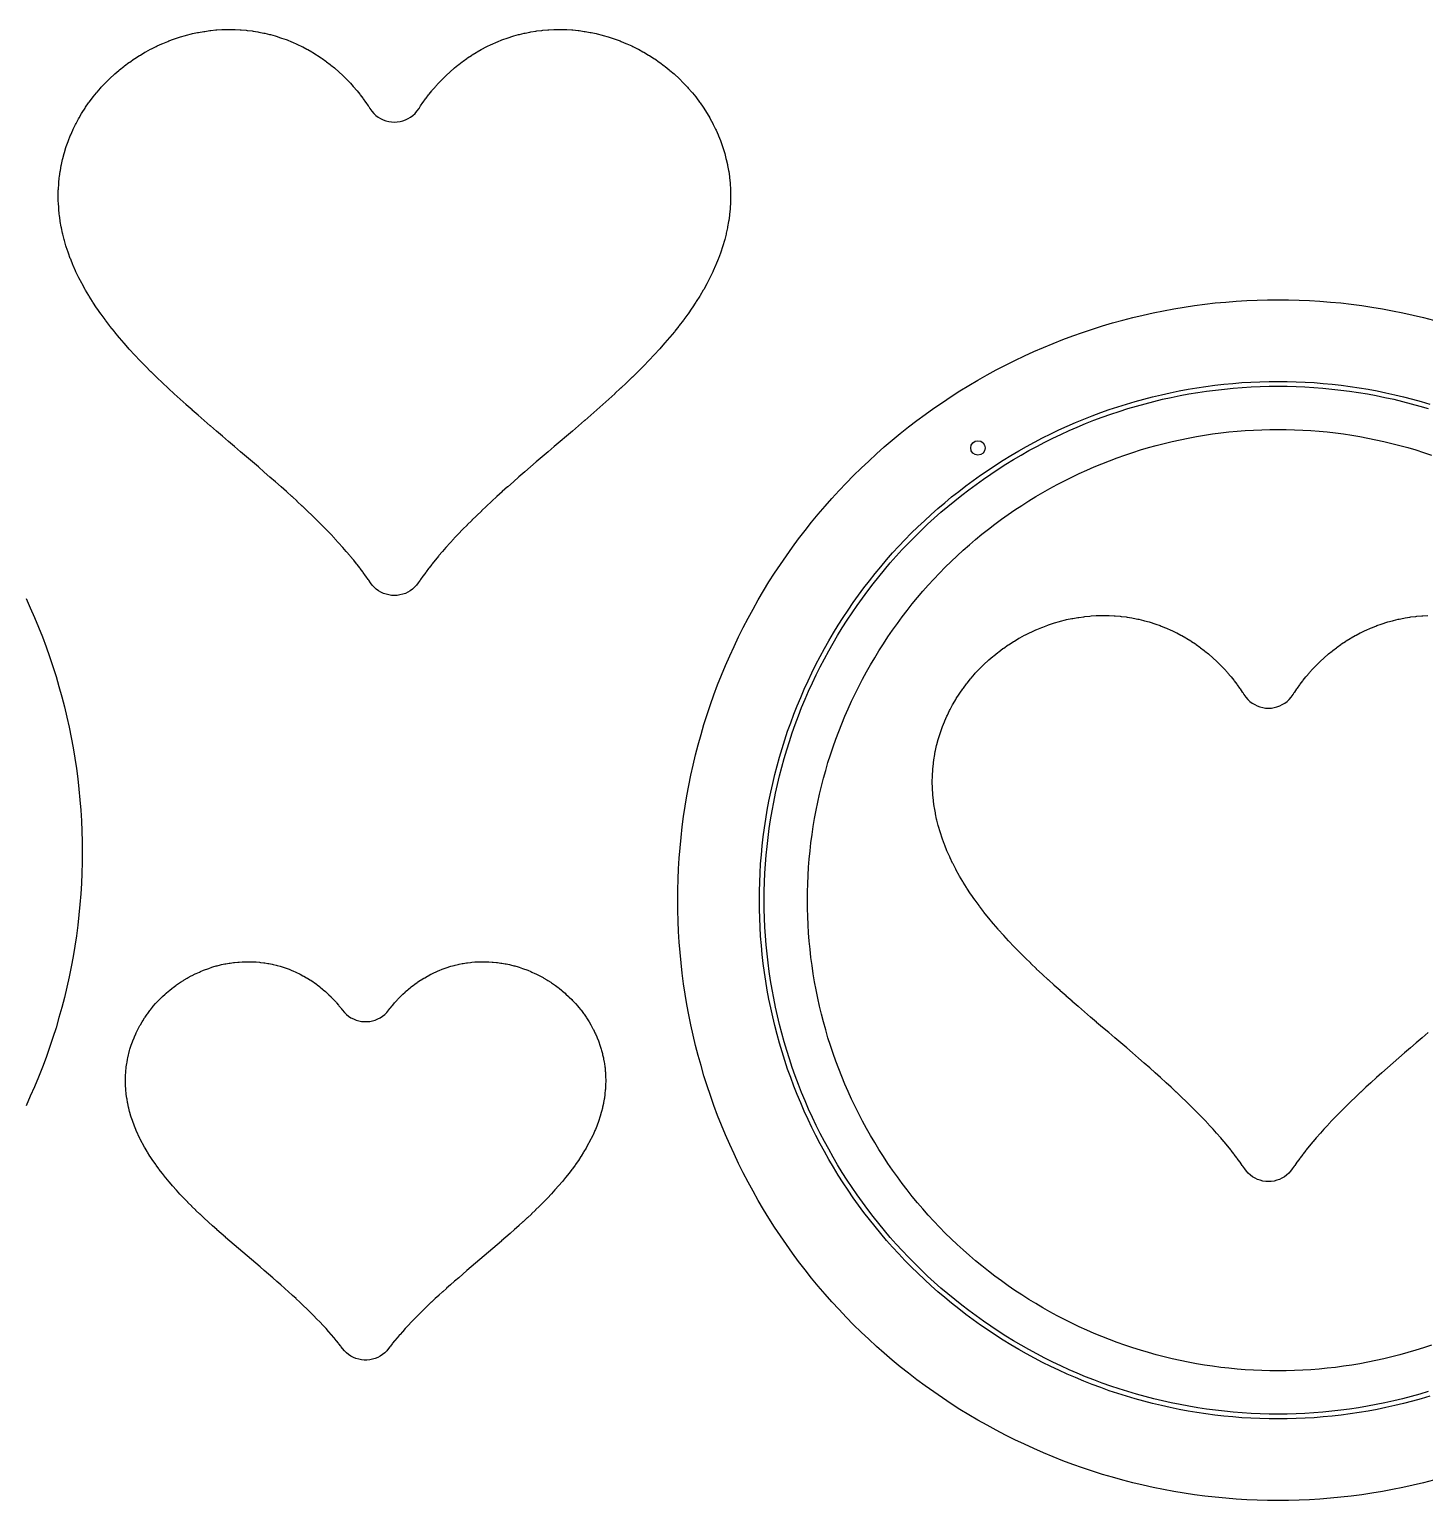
# Model space of a CAD drawing. Header units: metres. Extents: x 10 to 1210, y 10 to 2755.
# Drawn here: x 511 to 801.5, y 2424 to 2730.3 of the extents above; entities that cross this region are included whole.
import ezdxf

# ---------------------------------------------------------------- set-up
doc = ezdxf.new("R2010")
doc.units = ezdxf.units.M
for name, color, linetype in [('ACIKLIK', 5, 'Continuous'), ('ASKI_DELIK', 6, 'Continuous'), ('CAM_SABLON', 4, 'Continuous'), ('DIS_KENAR_V91_Z3', 1, 'Continuous'), ('LAMBA_T4_Z4', 3, 'Continuous')]:
    doc.layers.add(name, color=color, linetype=linetype)

msp = doc.modelspace()

# ---------------------------------------------------------------- linework, layer by layer
at = {"layer": 'ACIKLIK'}
msp.add_lwpolyline([(802.91, 2456.34), (801.28, 2455.8), (799.65, 2455.28), (798.01, 2454.8), (796.36, 2454.34), (794.71, 2453.91), (793.04, 2453.51), (791.38, 2453.14), (789.7, 2452.8), (788.02, 2452.49), (786.33, 2452.21), (784.64, 2451.95), (782.94, 2451.73), (781.24, 2451.54), (779.54, 2451.37), (777.84, 2451.24), (776.13, 2451.14), (774.42, 2451.06), (772.71, 2451.02), (771, 2451), (769.29, 2451.02), (767.58, 2451.06), (765.87, 2451.14), (764.16, 2451.24), (762.46, 2451.37), (760.76, 2451.54), (759.06, 2451.73), (757.36, 2451.95), (755.67, 2452.21), (753.98, 2452.49), (752.3, 2452.8), (750.62, 2453.14), (748.96, 2453.51), (747.29, 2453.91), (745.64, 2454.34), (743.99, 2454.8), (742.35, 2455.28), (740.72, 2455.8), (739.09, 2456.34), (737.48, 2456.91), (735.88, 2457.51), (734.29, 2458.14), (732.71, 2458.79), (731.14, 2459.47), (729.58, 2460.18), (728.04, 2460.92), (726.51, 2461.68), (724.99, 2462.47), (723.49, 2463.29), (722, 2464.13), (720.53, 2465), (719.07, 2465.89), (717.63, 2466.81), (716.2, 2467.76), (714.79, 2468.72), (713.4, 2469.72), (712.02, 2470.73), (710.67, 2471.78), (709.33, 2472.84), (708.01, 2473.93), (706.71, 2475.04), (705.43, 2476.17), (704.16, 2477.33), (702.92, 2478.51), (701.7, 2479.7), (700.51, 2480.92), (699.33, 2482.16), (698.17, 2483.43), (697.04, 2484.71), (695.93, 2486.01), (694.84, 2487.33), (693.78, 2488.67), (692.73, 2490.02), (691.72, 2491.4), (690.72, 2492.79), (689.76, 2494.2), (688.81, 2495.63), (687.89, 2497.07), (687, 2498.53), (686.13, 2500), (685.29, 2501.49), (684.47, 2502.99), (683.68, 2504.51), (682.92, 2506.04), (682.18, 2507.58), (681.47, 2509.14), (680.79, 2510.71), (680.14, 2512.29), (679.51, 2513.88), (678.91, 2515.48), (678.34, 2517.09), (677.8, 2518.72), (677.28, 2520.35), (676.8, 2521.99), (676.34, 2523.64), (675.91, 2525.29), (675.51, 2526.96), (675.14, 2528.62), (674.8, 2530.3), (674.49, 2531.98), (674.21, 2533.67), (673.95, 2535.36), (673.73, 2537.06), (673.54, 2538.76), (673.37, 2540.46), (673.24, 2542.16), (673.14, 2543.87), (673.06, 2545.58), (673.02, 2547.29), (673, 2549), (673.02, 2550.71), (673.06, 2552.42), (673.14, 2554.13), (673.24, 2555.84), (673.37, 2557.54), (673.54, 2559.24), (673.73, 2560.94), (673.95, 2562.64), (674.21, 2564.33), (674.49, 2566.02), (674.8, 2567.7), (675.14, 2569.38), (675.51, 2571.04), (675.91, 2572.71), (676.34, 2574.36), (676.8, 2576.01), (677.28, 2577.65), (677.8, 2579.28), (678.34, 2580.91), (678.91, 2582.52), (679.51, 2584.12), (680.14, 2585.71), (680.79, 2587.29), (681.47, 2588.86), (682.18, 2590.42), (682.92, 2591.96), (683.68, 2593.49), (684.47, 2595.01), (685.29, 2596.51), (686.13, 2598), (687, 2599.47), (687.89, 2600.93), (688.81, 2602.37), (689.76, 2603.8), (690.72, 2605.21), (691.72, 2606.6), (692.73, 2607.98), (693.78, 2609.33), (694.84, 2610.67), (695.93, 2611.99), (697.04, 2613.29), (698.17, 2614.57), (699.33, 2615.84), (700.51, 2617.08), (701.7, 2618.3), (702.92, 2619.49), (704.16, 2620.67), (705.43, 2621.83), (706.71, 2622.96), (708.01, 2624.07), (709.33, 2625.16), (710.67, 2626.22), (712.02, 2627.27), (713.4, 2628.28), (714.79, 2629.28), (716.2, 2630.24), (717.63, 2631.19), (719.07, 2632.11), (720.53, 2633), (722, 2633.87), (723.49, 2634.71), (724.99, 2635.53), (726.51, 2636.32), (728.04, 2637.08), (729.58, 2637.82), (731.14, 2638.53), (732.71, 2639.21), (734.29, 2639.86), (735.88, 2640.49), (737.48, 2641.09), (739.09, 2641.66), (740.72, 2642.2), (742.35, 2642.72), (743.99, 2643.2), (745.64, 2643.66), (747.29, 2644.09), (748.96, 2644.49), (750.62, 2644.86), (752.3, 2645.2), (753.98, 2645.51), (755.67, 2645.79), (757.36, 2646.05), (759.06, 2646.27), (760.76, 2646.46), (762.46, 2646.63), (764.16, 2646.76), (765.87, 2646.86), (767.58, 2646.94), (769.29, 2646.98), (771, 2647), (772.71, 2646.98), (774.42, 2646.94), (776.13, 2646.86), (777.84, 2646.76), (779.54, 2646.63), (781.24, 2646.46), (782.94, 2646.27), (784.64, 2646.05), (786.33, 2645.79), (788.02, 2645.51), (789.7, 2645.2), (791.38, 2644.86), (793.04, 2644.49), (794.71, 2644.09), (796.36, 2643.66), (798.01, 2643.2), (799.65, 2642.72), (801.28, 2642.2), (802.91, 2641.66)], dxfattribs=at)
at = {"layer": 'ASKI_DELIK'}
msp.add_circle((708.5, 2643.14), 1.5, dxfattribs=at)
at = {"layer": 'CAM_SABLON'}
msp.add_lwpolyline([(802.28, 2446.68), (800.49, 2446.15), (798.69, 2445.65), (796.89, 2445.18), (795.07, 2444.74), (793.25, 2444.34), (791.42, 2443.97), (789.58, 2443.63), (787.74, 2443.32), (785.89, 2443.04), (784.04, 2442.8), (782.18, 2442.59), (780.33, 2442.41), (778.46, 2442.26), (776.6, 2442.15), (774.73, 2442.07), (772.87, 2442.02), (771, 2442), (769.13, 2442.02), (767.27, 2442.07), (765.4, 2442.15), (763.54, 2442.26), (761.67, 2442.41), (759.82, 2442.59), (757.96, 2442.8), (756.11, 2443.04), (754.26, 2443.32), (752.42, 2443.63), (750.58, 2443.97), (748.75, 2444.34), (746.93, 2444.74), (745.11, 2445.18), (743.31, 2445.65), (741.51, 2446.15), (739.72, 2446.68), (737.94, 2447.24), (736.16, 2447.83), (734.4, 2448.45), (732.65, 2449.11), (730.92, 2449.79), (729.19, 2450.51), (727.48, 2451.25), (725.78, 2452.03), (724.09, 2452.83), (722.42, 2453.66), (720.77, 2454.53), (719.13, 2455.42), (717.5, 2456.34), (715.89, 2457.28), (714.3, 2458.26), (712.72, 2459.26), (711.17, 2460.29), (709.63, 2461.35), (708.11, 2462.44), (706.61, 2463.55), (705.12, 2464.68), (703.66, 2465.85), (702.22, 2467.03), (700.8, 2468.25), (699.4, 2469.48), (698.03, 2470.75), (696.67, 2472.03), (695.34, 2473.34), (694.03, 2474.67), (692.75, 2476.03), (691.48, 2477.4), (690.25, 2478.8), (689.03, 2480.22), (687.85, 2481.66), (686.68, 2483.12), (685.55, 2484.61), (684.44, 2486.11), (683.35, 2487.63), (682.29, 2489.17), (681.26, 2490.72), (680.26, 2492.3), (679.28, 2493.89), (678.34, 2495.5), (677.42, 2497.13), (676.53, 2498.77), (675.66, 2500.42), (674.83, 2502.09), (674.03, 2503.78), (673.25, 2505.48), (672.51, 2507.19), (671.79, 2508.92), (671.11, 2510.65), (670.45, 2512.4), (669.83, 2514.16), (669.24, 2515.94), (668.68, 2517.72), (668.15, 2519.51), (667.65, 2521.31), (667.18, 2523.11), (666.74, 2524.93), (666.34, 2526.75), (665.97, 2528.58), (665.63, 2530.42), (665.32, 2532.26), (665.04, 2534.11), (664.8, 2535.96), (664.59, 2537.82), (664.41, 2539.67), (664.26, 2541.54), (664.15, 2543.4), (664.07, 2545.27), (664.02, 2547.13), (664, 2549), (664.02, 2550.87), (664.07, 2552.73), (664.15, 2554.6), (664.26, 2556.46), (664.41, 2558.33), (664.59, 2560.18), (664.8, 2562.04), (665.04, 2563.89), (665.32, 2565.74), (665.63, 2567.58), (665.97, 2569.42), (666.34, 2571.25), (666.74, 2573.07), (667.18, 2574.89), (667.65, 2576.69), (668.15, 2578.49), (668.68, 2580.28), (669.24, 2582.06), (669.83, 2583.84), (670.45, 2585.6), (671.11, 2587.35), (671.79, 2589.08), (672.51, 2590.81), (673.25, 2592.52), (674.03, 2594.22), (674.83, 2595.91), (675.66, 2597.58), (676.53, 2599.23), (677.42, 2600.87), (678.34, 2602.5), (679.28, 2604.11), (680.26, 2605.7), (681.26, 2607.28), (682.29, 2608.83), (683.35, 2610.37), (684.44, 2611.89), (685.55, 2613.39), (686.68, 2614.88), (687.85, 2616.34), (689.03, 2617.78), (690.25, 2619.2), (691.48, 2620.6), (692.75, 2621.97), (694.03, 2623.33), (695.34, 2624.66), (696.67, 2625.97), (698.03, 2627.25), (699.4, 2628.52), (700.8, 2629.75), (702.22, 2630.97), (703.66, 2632.15), (705.12, 2633.32), (706.61, 2634.45), (708.11, 2635.56), (709.63, 2636.65), (711.17, 2637.71), (712.72, 2638.74), (714.3, 2639.74), (715.89, 2640.72), (717.5, 2641.66), (719.13, 2642.58), (720.77, 2643.47), (722.42, 2644.34), (724.09, 2645.17), (725.78, 2645.97), (727.48, 2646.75), (729.19, 2647.49), (730.92, 2648.21), (732.65, 2648.89), (734.4, 2649.55), (736.16, 2650.17), (737.94, 2650.76), (739.72, 2651.32), (741.51, 2651.85), (743.31, 2652.35), (745.11, 2652.82), (746.93, 2653.26), (748.75, 2653.66), (750.58, 2654.03), (752.42, 2654.37), (754.26, 2654.68), (756.11, 2654.96), (757.96, 2655.2), (759.82, 2655.41), (761.67, 2655.59), (763.54, 2655.74), (765.4, 2655.85), (767.27, 2655.93), (769.13, 2655.98), (771, 2656), (772.87, 2655.98), (774.73, 2655.93), (776.6, 2655.85), (778.46, 2655.74), (780.33, 2655.59), (782.18, 2655.41), (784.04, 2655.2), (785.89, 2654.96), (787.74, 2654.68), (789.58, 2654.37), (791.42, 2654.03), (793.25, 2653.66), (795.07, 2653.26), (796.89, 2652.82), (798.69, 2652.35), (800.49, 2651.85), (802.28, 2651.32)], dxfattribs=at)
at = {"layer": 'DIS_KENAR_V91_Z3'}
for points in [[(527.76, 2668.52), (527.68, 2668.62), (526.82, 2669.75), (526.75, 2669.85), (525.92, 2670.98), (525.84, 2671.09), (525.05, 2672.22), (524.97, 2672.34), (524.22, 2673.47), (524.14, 2673.6), (523.43, 2674.73), (523.35, 2674.86), (522.69, 2675.99), (522.6, 2676.14), (521.98, 2677.27), (521.9, 2677.42), (521.31, 2678.54), (521.23, 2678.7), (520.69, 2679.83), (520.62, 2679.99), (520.12, 2681.12), (520.04, 2681.29), (519.59, 2682.41), (519.52, 2682.59), (519.11, 2683.71), (519.04, 2683.9), (518.68, 2685.01), (518.61, 2685.21), (518.29, 2686.32), (518.23, 2686.52), (517.95, 2687.63), (517.9, 2687.84), (517.67, 2688.94), (517.63, 2689.16), (517.43, 2690.25), (517.4, 2690.47), (517.25, 2691.56), (517.22, 2691.79), (517.12, 2692.87), (517.1, 2693.1), (517.03, 2694.18), (517.02, 2694.42), (517, 2695.49), (517, 2695.72), (517.02, 2696.79), (517.03, 2697.03), (517.1, 2698.09), (517.12, 2698.33), (517.22, 2699.38), (517.25, 2699.62), (517.4, 2700.66), (517.44, 2700.9), (517.62, 2701.94), (517.67, 2702.17), (517.9, 2703.2), (517.96, 2703.43), (518.23, 2704.46), (518.3, 2704.68), (518.61, 2705.7), (518.68, 2705.92), (519.04, 2706.92), (519.12, 2707.14), (519.51, 2708.13), (519.6, 2708.35), (520.03, 2709.32), (520.13, 2709.53), (520.6, 2710.5), (520.71, 2710.7), (521.22, 2711.65), (521.33, 2711.85), (521.88, 2712.78), (522, 2712.97), (522.58, 2713.89), (522.71, 2714.08), (523.33, 2714.97), (523.46, 2715.15), (524.12, 2716.03), (524.25, 2716.2), (524.94, 2717.06), (525.08, 2717.23), (525.81, 2718.06), (525.95, 2718.22), (526.71, 2719.03), (526.86, 2719.18), (527.65, 2719.96), (527.8, 2720.11), (528.62, 2720.87), (528.78, 2721.01), (529.62, 2721.73), (529.78, 2721.87), (530.65, 2722.57), (530.82, 2722.7), (531.71, 2723.36), (531.89, 2723.48), (532.8, 2724.12), (532.98, 2724.23), (533.92, 2724.83), (534.1, 2724.94), (535.05, 2725.51), (535.24, 2725.61), (536.21, 2726.14), (536.4, 2726.24), (537.39, 2726.73), (537.58, 2726.82), (538.58, 2727.28), (538.78, 2727.36), (539.8, 2727.78), (540, 2727.86), (541.02, 2728.24), (541.22, 2728.31), (542.26, 2728.65), (542.46, 2728.72), (543.5, 2729.02), (543.72, 2729.08), (544.76, 2729.34), (544.97, 2729.39), (546.02, 2729.61), (546.24, 2729.65), (547.29, 2729.84), (547.5, 2729.87), (548.56, 2730.01), (548.78, 2730.04), (549.82, 2730.15), (550.05, 2730.16), (551.09, 2730.23), (551.31, 2730.24), (552.36, 2730.27), (552.58, 2730.27), (553.61, 2730.26), (553.84, 2730.25), (554.87, 2730.2), (555.09, 2730.18), (556.11, 2730.1), (556.33, 2730.07), (557.35, 2729.95), (557.57, 2729.92), (558.57, 2729.75), (558.79, 2729.71), (559.78, 2729.52), (559.99, 2729.47), (560.97, 2729.24), (561.18, 2729.18), (562.15, 2728.91), (562.36, 2728.85), (563.3, 2728.55), (563.51, 2728.48), (564.44, 2728.15), (564.65, 2728.07), (565.56, 2727.7), (565.76, 2727.62), (566.66, 2727.23), (566.85, 2727.14), (567.73, 2726.71), (567.92, 2726.62), (568.78, 2726.16), (568.96, 2726.06), (569.8, 2725.58), (569.98, 2725.48), (570.8, 2724.97), (570.97, 2724.86), (571.77, 2724.33), (571.93, 2724.21), (572.71, 2723.66), (572.86, 2723.54), (573.62, 2722.97), (573.77, 2722.85), (574.5, 2722.25), (574.64, 2722.13), (575.35, 2721.51), (575.48, 2721.39), (576.16, 2720.76), (576.3, 2720.63), (576.95, 2719.99), (577.08, 2719.86), (577.71, 2719.2), (577.83, 2719.08), (578.43, 2718.41), (578.54, 2718.28), (579.12, 2717.6), (579.23, 2717.47), (579.78, 2716.79), (579.88, 2716.66), (580.4, 2715.97), (580.5, 2715.84), (580.99, 2715.15), (581.08, 2715.02), (581.55, 2714.33), (581.64, 2714.2), (581.87, 2713.84), (582.31, 2713.23), (582.7, 2712.78), (583.14, 2712.37), (583.62, 2712.01), (584.13, 2711.7), (584.67, 2711.44), (585.23, 2711.23), (585.81, 2711.09), (586.4, 2711), (587, 2710.97), (587.6, 2711), (588.19, 2711.09), (588.77, 2711.23), (589.33, 2711.44), (589.87, 2711.7), (590.38, 2712.01), (590.86, 2712.37), (591.3, 2712.78), (591.69, 2713.23), (592.13, 2713.84), (592.36, 2714.2), (592.45, 2714.33), (592.92, 2715.02), (593.01, 2715.15), (593.5, 2715.84), (593.6, 2715.97), (594.12, 2716.66), (594.22, 2716.79), (594.77, 2717.47), (594.88, 2717.6), (595.46, 2718.28), (595.57, 2718.41), (596.17, 2719.08), (596.29, 2719.2), (596.92, 2719.86), (597.05, 2719.99), (597.7, 2720.63), (597.84, 2720.76), (598.52, 2721.39), (598.65, 2721.51), (599.36, 2722.13), (599.5, 2722.25), (600.23, 2722.85), (600.38, 2722.97), (601.14, 2723.54), (601.29, 2723.66), (602.07, 2724.21), (602.23, 2724.33), (603.03, 2724.86), (603.2, 2724.97), (604.02, 2725.48), (604.2, 2725.58), (605.04, 2726.06), (605.22, 2726.16), (606.08, 2726.62), (606.27, 2726.71), (607.15, 2727.14), (607.34, 2727.23), (608.24, 2727.62), (608.44, 2727.7), (609.35, 2728.07), (609.56, 2728.15), (610.49, 2728.48), (610.7, 2728.55), (611.64, 2728.85), (611.85, 2728.91), (612.82, 2729.18), (613.03, 2729.24), (614.01, 2729.47), (614.22, 2729.52), (615.21, 2729.71), (615.43, 2729.75), (616.43, 2729.92), (616.65, 2729.95), (617.67, 2730.07), (617.89, 2730.1), (618.91, 2730.18), (619.13, 2730.2), (620.16, 2730.25), (620.39, 2730.26), (621.42, 2730.27), (621.64, 2730.27), (622.69, 2730.24), (622.91, 2730.23), (623.95, 2730.16), (624.18, 2730.15), (625.23, 2730.04), (625.44, 2730.01), (626.5, 2729.87), (626.71, 2729.84), (627.76, 2729.65), (627.98, 2729.61), (629.03, 2729.39), (629.24, 2729.34), (630.28, 2729.08), (630.5, 2729.02), (631.54, 2728.72), (631.74, 2728.65), (632.78, 2728.31), (632.98, 2728.24), (634, 2727.86), (634.2, 2727.78), (635.22, 2727.36), (635.42, 2727.28), (636.42, 2726.82), (636.61, 2726.73), (637.6, 2726.24), (637.79, 2726.14), (638.76, 2725.61), (638.95, 2725.51), (639.9, 2724.94), (640.08, 2724.83), (641.02, 2724.23), (641.2, 2724.12), (642.11, 2723.48), (642.29, 2723.36), (643.18, 2722.7), (643.35, 2722.57), (644.22, 2721.87), (644.38, 2721.73), (645.22, 2721.01), (645.38, 2720.87), (646.2, 2720.11), (646.35, 2719.96), (647.14, 2719.18), (647.29, 2719.03), (648.05, 2718.22), (648.19, 2718.06), (648.92, 2717.23), (649.06, 2717.06), (649.75, 2716.2), (649.88, 2716.03), (650.54, 2715.15), (650.67, 2714.97), (651.29, 2714.08), (651.42, 2713.89), (652, 2712.97), (652.12, 2712.78), (652.67, 2711.85), (652.78, 2711.65), (653.29, 2710.7), (653.4, 2710.5), (653.87, 2709.53), (653.97, 2709.32), (654.4, 2708.35), (654.49, 2708.13), (654.88, 2707.14), (654.96, 2706.92), (655.32, 2705.92), (655.39, 2705.7), (655.7, 2704.68), (655.77, 2704.46), (656.04, 2703.43), (656.1, 2703.2), (656.33, 2702.17), (656.38, 2701.94), (656.56, 2700.9), (656.6, 2700.66), (656.75, 2699.62), (656.78, 2699.38), (656.88, 2698.33), (656.9, 2698.09), (656.97, 2697.03), (656.98, 2696.79), (657, 2695.72), (657, 2695.49), (656.98, 2694.42), (656.97, 2694.18), (656.9, 2693.1), (656.88, 2692.87), (656.78, 2691.79), (656.75, 2691.56), (656.6, 2690.47), (656.57, 2690.25), (656.37, 2689.16), (656.33, 2688.94), (656.1, 2687.84), (656.05, 2687.63), (655.77, 2686.52), (655.71, 2686.32), (655.39, 2685.21), (655.32, 2685.01), (654.96, 2683.9), (654.89, 2683.71), (654.48, 2682.59), (654.41, 2682.41), (653.96, 2681.29), (653.88, 2681.12), (653.38, 2679.99), (653.31, 2679.83), (652.77, 2678.7), (652.69, 2678.54), (652.1, 2677.42), (652.02, 2677.27), (651.4, 2676.14), (651.31, 2675.99), (650.65, 2674.86), (650.57, 2674.73), (649.86, 2673.6), (649.78, 2673.47), (649.03, 2672.34), (648.95, 2672.22), (648.16, 2671.09), (648.08, 2670.98), (647.25, 2669.85), (647.18, 2669.75), (646.31, 2668.61), (646.24, 2668.52), (645.37, 2667.43), (645.3, 2667.34), (644.37, 2666.21), (644.3, 2666.13), (643.33, 2665), (643.26, 2664.92), (642.26, 2663.79), (642.2, 2663.72), (641.17, 2662.6), (641.11, 2662.53), (640.05, 2661.41), (639.99, 2661.35), (638.91, 2660.23), (638.85, 2660.18), (637.74, 2659.06), (637.69, 2659.01), (636.56, 2657.9), (636.51, 2657.85), (635.36, 2656.74), (635.32, 2656.7), (634.14, 2655.59), (634.1, 2655.56), (632.91, 2654.45), (632.88, 2654.42), (631.67, 2653.32), (631.64, 2653.29), (630.42, 2652.19), (630.39, 2652.17), (629.16, 2651.07), (629.13, 2651.05), (627.89, 2649.96), (627.87, 2649.94), (626.62, 2648.85), (626.6, 2648.84), (625.35, 2647.75), (625.33, 2647.74), (624.08, 2646.66), (624.07, 2646.65), (622.8, 2645.57), (622.8, 2645.57), (621.54, 2644.49), (620.27, 2643.42), (619.02, 2642.35), (617.78, 2641.3), (616.55, 2640.24), (615.34, 2639.2), (614.13, 2638.16), (612.94, 2637.12), (611.77, 2636.1), (610.61, 2635.07), (610.57, 2635.04), (609.47, 2634.05), (609.43, 2634.02), (608.36, 2633.04), (608.32, 2633), (607.27, 2632.04), (607.22, 2632), (606.2, 2631.05), (606.15, 2631), (605.16, 2630.06), (605.1, 2630.01), (604.14, 2629.08), (604.08, 2629.03), (603.15, 2628.11), (603.09, 2628.05), (602.18, 2627.15), (602.12, 2627.09), (601.25, 2626.2), (601.18, 2626.13), (600.34, 2625.26), (600.27, 2625.19), (599.47, 2624.33), (599.4, 2624.25), (598.62, 2623.41), (598.55, 2623.33), (597.81, 2622.51), (597.73, 2622.42), (597.02, 2621.61), (596.95, 2621.52), (596.27, 2620.73), (596.19, 2620.63), (595.55, 2619.86), (595.47, 2619.76), (594.87, 2619.01), (594.79, 2618.9), (594.21, 2618.17), (594.13, 2618.06), (593.59, 2617.35), (593.51, 2617.24), (593, 2616.54), (592.92, 2616.43), (592.45, 2615.76), (592.36, 2615.63), (591.96, 2615.04), (591.61, 2614.58), (591.21, 2614.15), (590.78, 2613.76), (590.31, 2613.41), (589.81, 2613.12), (589.28, 2612.87), (588.73, 2612.67), (588.16, 2612.53), (587.58, 2612.45), (587, 2612.42), (586.42, 2612.45), (585.84, 2612.53), (585.27, 2612.67), (584.72, 2612.87), (584.19, 2613.12), (583.69, 2613.41), (583.22, 2613.76), (582.79, 2614.15), (582.39, 2614.58), (582.04, 2615.04), (581.64, 2615.63), (581.55, 2615.76), (581.08, 2616.43), (581, 2616.54), (580.49, 2617.24), (580.41, 2617.35), (579.87, 2618.06), (579.79, 2618.17), (579.21, 2618.9), (579.13, 2619.01), (578.53, 2619.76), (578.45, 2619.86), (577.81, 2620.63), (577.73, 2620.73), (577.05, 2621.52), (576.98, 2621.61), (576.27, 2622.42), (576.19, 2622.51), (575.45, 2623.33), (575.38, 2623.41), (574.6, 2624.25), (574.53, 2624.33), (573.73, 2625.19), (573.66, 2625.26), (572.82, 2626.13), (572.75, 2626.2), (571.88, 2627.09), (571.82, 2627.15), (570.91, 2628.05), (570.85, 2628.11), (569.92, 2629.03), (569.86, 2629.08), (568.9, 2630.01), (568.84, 2630.06), (567.85, 2631), (567.8, 2631.05), (566.78, 2632), (566.73, 2632.04), (565.68, 2633), (565.64, 2633.04), (564.57, 2634.02), (564.53, 2634.05), (563.43, 2635.04), (563.39, 2635.07), (562.27, 2636.06), (561.09, 2637.09), (559.9, 2638.13), (558.69, 2639.18), (557.47, 2640.23), (556.23, 2641.29), (554.98, 2642.35), (553.73, 2643.42), (552.47, 2644.49), (551.21, 2645.56), (551.2, 2645.57), (549.94, 2646.64), (549.93, 2646.65), (548.68, 2647.73), (548.66, 2647.74), (547.41, 2648.83), (547.4, 2648.84), (546.15, 2649.93), (546.13, 2649.94), (544.89, 2651.03), (544.87, 2651.05), (543.64, 2652.14), (543.61, 2652.17), (542.39, 2653.26), (542.36, 2653.29), (541.16, 2654.39), (541.12, 2654.42), (539.93, 2655.52), (539.89, 2655.56), (538.72, 2656.66), (538.68, 2656.7), (537.53, 2657.81), (537.48, 2657.85), (536.35, 2658.96), (536.3, 2659.01), (535.2, 2660.13), (535.14, 2660.18), (534.06, 2661.29), (534, 2661.35), (532.95, 2662.47), (532.89, 2662.54), (531.86, 2663.66), (531.8, 2663.73), (530.8, 2664.85), (530.73, 2664.93), (529.77, 2666.05), (529.7, 2666.13), (528.77, 2667.26), (528.69, 2667.35), (527.76, 2668.52)], [(538.7, 2492.07), (538.62, 2492.17), (538.03, 2492.95), (537.95, 2493.05), (537.38, 2493.83), (537.3, 2493.94), (536.76, 2494.71), (536.68, 2494.83), (536.17, 2495.61), (536.09, 2495.73), (535.61, 2496.5), (535.53, 2496.64), (535.07, 2497.4), (534.99, 2497.55), (534.57, 2498.31), (534.49, 2498.46), (534.09, 2499.22), (534.01, 2499.38), (533.65, 2500.14), (533.57, 2500.31), (533.24, 2501.06), (533.16, 2501.23), (532.86, 2501.98), (532.79, 2502.16), (532.52, 2502.91), (532.45, 2503.1), (532.21, 2503.84), (532.14, 2504.04), (531.93, 2504.77), (531.87, 2504.98), (531.69, 2505.7), (531.64, 2505.92), (531.48, 2506.64), (531.44, 2506.86), (531.32, 2507.57), (531.28, 2507.8), (531.18, 2508.51), (531.16, 2508.74), (531.09, 2509.45), (531.07, 2509.68), (531.03, 2510.38), (531.02, 2510.62), (531, 2511.31), (531, 2511.55), (531.02, 2512.24), (531.03, 2512.48), (531.07, 2513.17), (531.09, 2513.41), (531.15, 2514.09), (531.18, 2514.33), (531.28, 2515.01), (531.32, 2515.25), (531.44, 2515.92), (531.49, 2516.16), (531.64, 2516.83), (531.69, 2517.06), (531.87, 2517.72), (531.94, 2517.95), (532.14, 2518.61), (532.21, 2518.83), (532.44, 2519.48), (532.52, 2519.7), (532.78, 2520.35), (532.87, 2520.56), (533.15, 2521.2), (533.25, 2521.41), (533.56, 2522.04), (533.66, 2522.24), (534, 2522.87), (534.11, 2523.06), (534.47, 2523.67), (534.59, 2523.87), (534.97, 2524.47), (535.09, 2524.65), (535.5, 2525.24), (535.63, 2525.42), (536.06, 2526), (536.2, 2526.17), (536.65, 2526.73), (536.79, 2526.9), (537.27, 2527.45), (537.42, 2527.61), (537.91, 2528.14), (538.06, 2528.29), (538.58, 2528.81), (538.74, 2528.96), (539.28, 2529.45), (539.44, 2529.6), (539.99, 2530.08), (540.16, 2530.21), (540.73, 2530.67), (540.9, 2530.8), (541.49, 2531.24), (541.66, 2531.36), (542.26, 2531.78), (542.44, 2531.9), (543.06, 2532.29), (543.24, 2532.4), (543.87, 2532.77), (544.05, 2532.88), (544.7, 2533.23), (544.88, 2533.33), (545.54, 2533.65), (545.73, 2533.74), (546.39, 2534.04), (546.59, 2534.13), (547.25, 2534.4), (547.45, 2534.48), (548.13, 2534.73), (548.33, 2534.8), (549.01, 2535.03), (549.22, 2535.09), (549.9, 2535.29), (550.11, 2535.35), (550.8, 2535.52), (551.01, 2535.57), (551.7, 2535.72), (551.91, 2535.76), (552.6, 2535.88), (552.82, 2535.91), (553.51, 2536.01), (553.73, 2536.03), (554.41, 2536.1), (554.64, 2536.12), (555.32, 2536.16), (555.54, 2536.17), (556.22, 2536.19), (556.45, 2536.19), (557.12, 2536.18), (557.34, 2536.18), (558.02, 2536.14), (558.24, 2536.13), (558.9, 2536.07), (559.13, 2536.05), (559.79, 2535.97), (560.01, 2535.94), (560.66, 2535.83), (560.88, 2535.79), (561.52, 2535.66), (561.74, 2535.61), (562.38, 2535.46), (562.59, 2535.41), (563.22, 2535.23), (563.43, 2535.17), (564.04, 2534.97), (564.25, 2534.9), (564.86, 2534.69), (565.06, 2534.61), (565.66, 2534.37), (565.86, 2534.29), (566.44, 2534.03), (566.63, 2533.94), (567.21, 2533.66), (567.4, 2533.57), (567.96, 2533.27), (568.14, 2533.17), (568.69, 2532.86), (568.87, 2532.75), (569.4, 2532.42), (569.57, 2532.31), (570.09, 2531.96), (570.26, 2531.85), (570.77, 2531.49), (570.92, 2531.37), (571.42, 2530.99), (571.57, 2530.87), (572.05, 2530.48), (572.19, 2530.36), (572.66, 2529.96), (572.79, 2529.83), (573.24, 2529.42), (573.37, 2529.29), (573.8, 2528.87), (573.93, 2528.74), (574.34, 2528.31), (574.46, 2528.18), (574.86, 2527.74), (574.97, 2527.61), (575.36, 2527.16), (575.46, 2527.03), (575.83, 2526.58), (575.93, 2526.45), (576.14, 2526.18), (576.6, 2525.62), (577.02, 2525.21), (577.47, 2524.85), (577.96, 2524.53), (578.47, 2524.26), (579.01, 2524.04), (579.56, 2523.88), (580.13, 2523.76), (580.71, 2523.71), (581.29, 2523.71), (581.87, 2523.76), (582.44, 2523.88), (582.99, 2524.04), (583.53, 2524.26), (584.04, 2524.53), (584.53, 2524.85), (584.98, 2525.21), (585.4, 2525.62), (585.86, 2526.18), (586.07, 2526.45), (586.17, 2526.58), (586.54, 2527.03), (586.64, 2527.16), (587.03, 2527.61), (587.14, 2527.74), (587.54, 2528.18), (587.66, 2528.31), (588.07, 2528.74), (588.2, 2528.87), (588.63, 2529.29), (588.76, 2529.42), (589.21, 2529.83), (589.34, 2529.96), (589.81, 2530.36), (589.95, 2530.48), (590.43, 2530.87), (590.58, 2530.99), (591.08, 2531.37), (591.23, 2531.49), (591.74, 2531.85), (591.91, 2531.96), (592.43, 2532.31), (592.6, 2532.42), (593.13, 2532.75), (593.31, 2532.86), (593.86, 2533.17), (594.04, 2533.27), (594.6, 2533.57), (594.79, 2533.66), (595.37, 2533.94), (595.56, 2534.03), (596.14, 2534.29), (596.34, 2534.37), (596.94, 2534.61), (597.14, 2534.69), (597.75, 2534.9), (597.96, 2534.97), (598.57, 2535.17), (598.78, 2535.23), (599.41, 2535.41), (599.62, 2535.46), (600.26, 2535.61), (600.48, 2535.66), (601.12, 2535.79), (601.34, 2535.83), (601.99, 2535.94), (602.21, 2535.97), (602.87, 2536.05), (603.1, 2536.07), (603.76, 2536.13), (603.98, 2536.14), (604.66, 2536.18), (604.88, 2536.18), (605.56, 2536.19), (605.78, 2536.19), (606.46, 2536.17), (606.68, 2536.16), (607.36, 2536.12), (607.59, 2536.1), (608.27, 2536.03), (608.49, 2536.01), (609.18, 2535.91), (609.4, 2535.88), (610.09, 2535.76), (610.3, 2535.72), (610.99, 2535.57), (611.2, 2535.52), (611.89, 2535.35), (612.1, 2535.29), (612.78, 2535.09), (612.99, 2535.03), (613.67, 2534.8), (613.87, 2534.73), (614.55, 2534.48), (614.75, 2534.4), (615.41, 2534.13), (615.61, 2534.04), (616.27, 2533.74), (616.46, 2533.65), (617.12, 2533.33), (617.3, 2533.23), (617.95, 2532.88), (618.13, 2532.77), (618.76, 2532.4), (618.94, 2532.29), (619.56, 2531.9), (619.74, 2531.78), (620.34, 2531.36), (620.51, 2531.24), (621.1, 2530.8), (621.27, 2530.67), (621.84, 2530.21), (622.01, 2530.08), (622.56, 2529.6), (622.72, 2529.45), (623.26, 2528.96), (623.42, 2528.81), (623.94, 2528.29), (624.09, 2528.14), (624.58, 2527.61), (624.73, 2527.45), (625.21, 2526.9), (625.35, 2526.73), (625.8, 2526.17), (625.94, 2526), (626.37, 2525.42), (626.5, 2525.24), (626.91, 2524.65), (627.03, 2524.47), (627.41, 2523.87), (627.53, 2523.67), (627.89, 2523.06), (628, 2522.87), (628.34, 2522.24), (628.44, 2522.04), (628.75, 2521.41), (628.85, 2521.2), (629.13, 2520.56), (629.22, 2520.35), (629.48, 2519.7), (629.56, 2519.48), (629.79, 2518.83), (629.86, 2518.61), (630.06, 2517.95), (630.13, 2517.72), (630.31, 2517.06), (630.36, 2516.83), (630.51, 2516.16), (630.56, 2515.92), (630.68, 2515.25), (630.72, 2515.01), (630.82, 2514.33), (630.85, 2514.09), (630.91, 2513.41), (630.93, 2513.17), (630.97, 2512.48), (630.98, 2512.24), (631, 2511.55), (631, 2511.31), (630.98, 2510.62), (630.97, 2510.38), (630.93, 2509.68), (630.91, 2509.45), (630.84, 2508.74), (630.82, 2508.51), (630.72, 2507.8), (630.68, 2507.57), (630.56, 2506.86), (630.52, 2506.64), (630.36, 2505.92), (630.31, 2505.7), (630.13, 2504.98), (630.07, 2504.77), (629.86, 2504.04), (629.79, 2503.84), (629.55, 2503.1), (629.48, 2502.91), (629.21, 2502.16), (629.14, 2501.98), (628.84, 2501.23), (628.76, 2501.06), (628.43, 2500.31), (628.35, 2500.14), (627.99, 2499.38), (627.91, 2499.22), (627.51, 2498.46), (627.43, 2498.31), (627.01, 2497.55), (626.93, 2497.4), (626.47, 2496.64), (626.39, 2496.5), (625.91, 2495.73), (625.83, 2495.61), (625.32, 2494.83), (625.24, 2494.71), (624.7, 2493.94), (624.62, 2493.83), (624.05, 2493.05), (623.97, 2492.95), (623.38, 2492.17), (623.3, 2492.07), (622.71, 2491.33), (622.65, 2491.25), (621.99, 2490.46), (621.92, 2490.37), (621.25, 2489.59), (621.19, 2489.51), (620.49, 2488.73), (620.43, 2488.66), (619.71, 2487.87), (619.65, 2487.81), (618.91, 2487.02), (618.85, 2486.96), (618.09, 2486.18), (618.04, 2486.13), (617.26, 2485.34), (617.21, 2485.29), (616.41, 2484.51), (616.37, 2484.47), (615.55, 2483.68), (615.51, 2483.64), (614.68, 2482.86), (614.65, 2482.83), (613.8, 2482.05), (613.77, 2482.01), (612.92, 2481.24), (612.88, 2481.21), (612.02, 2480.43), (611.99, 2480.41), (611.12, 2479.63), (611.1, 2479.61), (610.21, 2478.83), (610.19, 2478.82), (609.31, 2478.04), (609.29, 2478.03), (608.4, 2477.26), (608.38, 2477.25), (607.49, 2476.47), (607.48, 2476.47), (606.58, 2475.7), (606.57, 2475.69), (605.67, 2474.92), (604.77, 2474.16), (603.88, 2473.4), (602.99, 2472.64), (602.11, 2471.89), (601.24, 2471.14), (600.38, 2470.4), (599.54, 2469.66), (598.7, 2468.93), (597.87, 2468.2), (597.83, 2468.16), (597.06, 2467.47), (597.02, 2467.44), (596.26, 2466.75), (596.22, 2466.71), (595.48, 2466.04), (595.44, 2465.99), (594.72, 2465.33), (594.67, 2465.28), (593.98, 2464.62), (593.92, 2464.57), (593.25, 2463.93), (593.19, 2463.87), (592.54, 2463.23), (592.48, 2463.17), (591.85, 2462.55), (591.79, 2462.48), (591.19, 2461.87), (591.12, 2461.8), (590.54, 2461.2), (590.47, 2461.12), (589.92, 2460.53), (589.84, 2460.46), (589.31, 2459.88), (589.24, 2459.8), (588.73, 2459.23), (588.65, 2459.14), (588.17, 2458.59), (588.09, 2458.5), (587.64, 2457.96), (587.56, 2457.87), (587.12, 2457.34), (587.04, 2457.24), (586.63, 2456.74), (586.55, 2456.63), (586.17, 2456.14), (586.08, 2456.03), (585.79, 2455.64), (585.41, 2455.19), (585, 2454.78), (584.55, 2454.42), (584.06, 2454.09), (583.54, 2453.82), (583, 2453.6), (582.44, 2453.43), (581.87, 2453.32), (581.29, 2453.26), (580.71, 2453.26), (580.13, 2453.32), (579.56, 2453.43), (579, 2453.6), (578.46, 2453.82), (577.94, 2454.09), (577.45, 2454.42), (577, 2454.78), (576.59, 2455.19), (576.21, 2455.64), (575.92, 2456.03), (575.83, 2456.14), (575.45, 2456.63), (575.37, 2456.74), (574.96, 2457.24), (574.88, 2457.34), (574.44, 2457.87), (574.36, 2457.96), (573.91, 2458.5), (573.83, 2458.59), (573.35, 2459.14), (573.27, 2459.23), (572.76, 2459.8), (572.69, 2459.88), (572.16, 2460.46), (572.08, 2460.53), (571.53, 2461.12), (571.46, 2461.2), (570.88, 2461.8), (570.81, 2461.87), (570.21, 2462.48), (570.15, 2462.55), (569.52, 2463.17), (569.46, 2463.23), (568.81, 2463.87), (568.75, 2463.93), (568.08, 2464.57), (568.02, 2464.62), (567.33, 2465.28), (567.28, 2465.33), (566.56, 2465.99), (566.52, 2466.04), (565.78, 2466.71), (565.74, 2466.75), (564.98, 2467.44), (564.94, 2467.47), (564.17, 2468.16), (564.13, 2468.2), (563.34, 2468.89), (562.5, 2469.63), (561.65, 2470.38), (560.78, 2471.12), (559.91, 2471.87), (559.02, 2472.63), (558.13, 2473.39), (557.23, 2474.16), (556.34, 2474.92), (555.44, 2475.69), (555.43, 2475.69), (554.53, 2476.46), (554.52, 2476.47), (553.63, 2477.23), (553.62, 2477.25), (552.73, 2478.01), (552.71, 2478.03), (551.83, 2478.8), (551.81, 2478.82), (550.93, 2479.59), (550.9, 2479.61), (550.03, 2480.38), (550.01, 2480.41), (549.15, 2481.18), (549.11, 2481.21), (548.26, 2481.98), (548.23, 2482.02), (547.39, 2482.79), (547.35, 2482.83), (546.53, 2483.6), (546.49, 2483.64), (545.68, 2484.42), (545.63, 2484.47), (544.84, 2485.25), (544.79, 2485.3), (544.01, 2486.08), (543.96, 2486.13), (543.2, 2486.91), (543.15, 2486.97), (542.41, 2487.75), (542.35, 2487.81), (541.63, 2488.59), (541.57, 2488.66), (540.88, 2489.44), (540.81, 2489.52), (540.14, 2490.3), (540.07, 2490.38), (539.42, 2491.16), (539.35, 2491.25), (538.7, 2492.07)]]:
    msp.add_lwpolyline(points, close=True, dxfattribs=at)
for points in [[(803.35, 2428.26), (801.24, 2427.71), (799.12, 2427.2), (796.99, 2426.73), (794.85, 2426.3), (792.71, 2425.9), (790.55, 2425.54), (788.4, 2425.22), (786.23, 2424.93), (784.07, 2424.68), (781.89, 2424.48), (779.72, 2424.3), (777.54, 2424.17), (775.36, 2424.08), (773.18, 2424.02), (771, 2424), (768.82, 2424.02), (766.64, 2424.08), (764.46, 2424.17), (762.28, 2424.3), (760.11, 2424.48), (757.93, 2424.68), (755.77, 2424.93), (753.6, 2425.22), (751.45, 2425.54), (749.29, 2425.9), (747.15, 2426.3), (745.01, 2426.73), (742.88, 2427.2), (740.76, 2427.71), (738.65, 2428.26), (736.55, 2428.84), (734.45, 2429.46), (732.37, 2430.12), (730.3, 2430.81), (728.25, 2431.54), (726.2, 2432.3), (724.17, 2433.1), (722.16, 2433.94), (720.16, 2434.81), (718.17, 2435.71), (716.2, 2436.65), (714.25, 2437.62), (712.32, 2438.63), (710.4, 2439.67), (708.5, 2440.75), (706.62, 2441.85), (704.76, 2442.99), (702.92, 2444.17), (701.1, 2445.37), (699.3, 2446.61), (697.53, 2447.87), (695.77, 2449.17), (694.04, 2450.5), (692.33, 2451.86), (690.65, 2453.24), (688.99, 2454.66), (687.36, 2456.11), (685.75, 2457.58), (684.17, 2459.08), (682.61, 2460.61), (681.08, 2462.17), (679.58, 2463.75), (678.11, 2465.36), (676.66, 2466.99), (675.24, 2468.65), (673.86, 2470.33), (672.5, 2472.04), (671.17, 2473.77), (669.87, 2475.53), (668.61, 2477.3), (667.37, 2479.1), (666.17, 2480.92), (664.99, 2482.76), (663.85, 2484.62), (662.75, 2486.5), (661.67, 2488.4), (660.63, 2490.32), (659.62, 2492.25), (658.65, 2494.2), (657.71, 2496.17), (656.81, 2498.16), (655.94, 2500.16), (655.1, 2502.17), (654.3, 2504.2), (653.54, 2506.25), (652.81, 2508.3), (652.12, 2510.37), (651.46, 2512.45), (650.84, 2514.55), (650.26, 2516.65), (649.71, 2518.76), (649.2, 2520.88), (648.73, 2523.01), (648.3, 2525.15), (647.9, 2527.29), (647.54, 2529.45), (647.22, 2531.6), (646.93, 2533.77), (646.68, 2535.93), (646.48, 2538.11), (646.3, 2540.28), (646.17, 2542.46), (646.08, 2544.64), (646.02, 2546.82), (646, 2549), (646.02, 2551.18), (646.08, 2553.36), (646.17, 2555.54), (646.3, 2557.72), (646.48, 2559.89), (646.68, 2562.07), (646.93, 2564.23), (647.22, 2566.4), (647.54, 2568.55), (647.9, 2570.71), (648.3, 2572.85), (648.73, 2574.99), (649.2, 2577.12), (649.71, 2579.24), (650.26, 2581.35), (650.84, 2583.45), (651.46, 2585.55), (652.12, 2587.63), (652.81, 2589.7), (653.54, 2591.75), (654.3, 2593.8), (655.1, 2595.83), (655.94, 2597.84), (656.81, 2599.84), (657.71, 2601.83), (658.65, 2603.8), (659.62, 2605.75), (660.63, 2607.68), (661.67, 2609.6), (662.75, 2611.5), (663.85, 2613.38), (664.99, 2615.24), (666.17, 2617.08), (667.37, 2618.9), (668.61, 2620.7), (669.87, 2622.47), (671.17, 2624.23), (672.5, 2625.96), (673.86, 2627.67), (675.24, 2629.35), (676.66, 2631.01), (678.11, 2632.64), (679.58, 2634.25), (681.08, 2635.83), (682.61, 2637.39), (684.17, 2638.92), (685.75, 2640.42), (687.36, 2641.89), (688.99, 2643.34), (690.65, 2644.76), (692.33, 2646.14), (694.04, 2647.5), (695.77, 2648.83), (697.53, 2650.13), (699.3, 2651.39), (701.1, 2652.63), (702.92, 2653.83), (704.76, 2655.01), (706.62, 2656.15), (708.5, 2657.25), (710.4, 2658.33), (712.32, 2659.37), (714.25, 2660.38), (716.2, 2661.35), (718.17, 2662.29), (720.16, 2663.19), (722.16, 2664.06), (724.17, 2664.9), (726.2, 2665.7), (728.25, 2666.46), (730.3, 2667.19), (732.37, 2667.88), (734.45, 2668.54), (736.55, 2669.16), (738.65, 2669.74), (740.76, 2670.29), (742.88, 2670.8), (745.01, 2671.27), (747.15, 2671.7), (749.29, 2672.1), (751.45, 2672.46), (753.6, 2672.78), (755.77, 2673.07), (757.93, 2673.32), (760.11, 2673.52), (762.28, 2673.7), (764.46, 2673.83), (766.64, 2673.92), (768.82, 2673.98), (771, 2674), (773.18, 2673.98), (775.36, 2673.92), (777.54, 2673.83), (779.72, 2673.7), (781.89, 2673.52), (784.07, 2673.32), (786.23, 2673.07), (788.4, 2672.78), (790.55, 2672.46), (792.71, 2672.1), (794.85, 2671.7), (796.99, 2671.27), (799.12, 2670.8), (801.24, 2670.29), (803.35, 2669.74)], [(510.29, 2611.83), (511.19, 2609.84), (512.06, 2607.84), (512.9, 2605.83), (513.7, 2603.8), (514.46, 2601.75), (515.19, 2599.7), (515.88, 2597.63), (516.54, 2595.55), (517.16, 2593.45), (517.74, 2591.35), (518.29, 2589.24), (518.8, 2587.12), (519.27, 2584.99), (519.7, 2582.85), (520.1, 2580.71), (520.46, 2578.55), (520.78, 2576.4), (521.07, 2574.23), (521.32, 2572.07), (521.52, 2569.89), (521.7, 2567.72), (521.83, 2565.54), (521.92, 2563.36), (521.98, 2561.18), (522, 2559), (522, 2559), (521.98, 2556.82), (521.92, 2554.64), (521.83, 2552.46), (521.7, 2550.28), (521.52, 2548.11), (521.32, 2545.93), (521.07, 2543.77), (520.78, 2541.6), (520.46, 2539.45), (520.1, 2537.29), (519.7, 2535.15), (519.27, 2533.01), (518.8, 2530.88), (518.29, 2528.76), (517.74, 2526.65), (517.16, 2524.55), (516.54, 2522.45), (515.88, 2520.37), (515.19, 2518.3), (514.46, 2516.25), (513.7, 2514.2), (512.9, 2512.17), (512.06, 2510.16), (511.19, 2508.16), (510.29, 2506.17)], [(802.27, 2521.42), (801.02, 2520.35), (799.78, 2519.3), (798.55, 2518.24), (797.34, 2517.2), (796.13, 2516.16), (794.94, 2515.12), (793.77, 2514.1), (792.61, 2513.07), (792.57, 2513.04), (791.47, 2512.05), (791.43, 2512.02), (790.36, 2511.04), (790.32, 2511), (789.27, 2510.04), (789.22, 2510), (788.2, 2509.05), (788.15, 2509), (787.16, 2508.06), (787.1, 2508.01), (786.14, 2507.08), (786.08, 2507.03), (785.15, 2506.11), (785.09, 2506.05), (784.18, 2505.15), (784.12, 2505.09), (783.25, 2504.2), (783.18, 2504.13), (782.34, 2503.26), (782.27, 2503.19), (781.47, 2502.33), (781.4, 2502.25), (780.62, 2501.41), (780.55, 2501.33), (779.81, 2500.51), (779.73, 2500.42), (779.02, 2499.61), (778.95, 2499.52), (778.27, 2498.73), (778.19, 2498.63), (777.55, 2497.86), (777.47, 2497.76), (776.87, 2497.01), (776.79, 2496.9), (776.21, 2496.17), (776.13, 2496.06), (775.59, 2495.35), (775.51, 2495.24), (775, 2494.54), (774.92, 2494.43), (774.45, 2493.76), (774.36, 2493.63), (773.96, 2493.04), (773.61, 2492.58), (773.21, 2492.15), (772.78, 2491.76), (772.31, 2491.41), (771.81, 2491.12), (771.28, 2490.87), (770.73, 2490.67), (770.16, 2490.53), (769.58, 2490.45), (769, 2490.42), (768.42, 2490.45), (767.84, 2490.53), (767.27, 2490.67), (766.72, 2490.87), (766.19, 2491.12), (765.69, 2491.41), (765.22, 2491.76), (764.79, 2492.15), (764.39, 2492.58), (764.04, 2493.04), (763.64, 2493.63), (763.55, 2493.76), (763.08, 2494.43), (763, 2494.54), (762.49, 2495.24), (762.41, 2495.35), (761.87, 2496.06), (761.79, 2496.17), (761.21, 2496.9), (761.13, 2497.01), (760.53, 2497.76), (760.45, 2497.86), (759.81, 2498.63), (759.73, 2498.73), (759.05, 2499.52), (758.98, 2499.61), (758.27, 2500.42), (758.19, 2500.51), (757.45, 2501.33), (757.38, 2501.41), (756.6, 2502.25), (756.53, 2502.33), (755.73, 2503.19), (755.66, 2503.26), (754.82, 2504.13), (754.75, 2504.2), (753.88, 2505.09), (753.82, 2505.15), (752.91, 2506.05), (752.85, 2506.11), (751.92, 2507.03), (751.86, 2507.08), (750.9, 2508.01), (750.84, 2508.06), (749.85, 2509), (749.8, 2509.05), (748.78, 2510), (748.73, 2510.04), (747.68, 2511), (747.64, 2511.04), (746.57, 2512.02), (746.53, 2512.05), (745.43, 2513.04), (745.39, 2513.07), (744.27, 2514.06), (743.09, 2515.09), (741.9, 2516.13), (740.69, 2517.18), (739.47, 2518.23), (738.23, 2519.29), (736.98, 2520.35), (735.73, 2521.42), (734.47, 2522.49), (733.21, 2523.56), (733.2, 2523.57), (731.94, 2524.64), (731.93, 2524.65), (730.68, 2525.73), (730.66, 2525.74), (729.41, 2526.83), (729.4, 2526.84), (728.15, 2527.93), (728.13, 2527.94), (726.89, 2529.03), (726.87, 2529.05), (725.64, 2530.14), (725.61, 2530.17), (724.39, 2531.26), (724.36, 2531.29), (723.16, 2532.39), (723.12, 2532.42), (721.93, 2533.52), (721.89, 2533.56), (720.72, 2534.66), (720.68, 2534.7), (719.53, 2535.81), (719.48, 2535.85), (718.35, 2536.96), (718.3, 2537.01), (717.2, 2538.13), (717.14, 2538.18), (716.06, 2539.29), (716, 2539.35), (714.95, 2540.47), (714.89, 2540.54), (713.86, 2541.66), (713.8, 2541.73), (712.8, 2542.85), (712.73, 2542.93), (711.77, 2544.05), (711.7, 2544.13), (710.77, 2545.26), (710.69, 2545.35), (709.76, 2546.52), (709.76, 2546.52), (709.68, 2546.62), (708.82, 2547.75), (708.75, 2547.85), (707.92, 2548.98), (707.84, 2549.09), (707.05, 2550.22), (706.97, 2550.34), (706.22, 2551.47), (706.14, 2551.6), (705.43, 2552.73), (705.35, 2552.86), (704.69, 2553.99), (704.6, 2554.14), (703.98, 2555.27), (703.9, 2555.42), (703.31, 2556.54), (703.23, 2556.7), (702.69, 2557.83), (702.62, 2557.99), (702.12, 2559.12), (702.04, 2559.29), (701.59, 2560.41), (701.52, 2560.59), (701.11, 2561.71), (701.04, 2561.9), (700.68, 2563.01), (700.61, 2563.21), (700.29, 2564.32), (700.23, 2564.52), (699.95, 2565.63), (699.9, 2565.84), (699.67, 2566.94), (699.63, 2567.16), (699.43, 2568.25), (699.4, 2568.47), (699.25, 2569.56), (699.22, 2569.79), (699.12, 2570.87), (699.1, 2571.1), (699.03, 2572.18), (699.02, 2572.42), (699, 2573.49), (699, 2573.72), (699.02, 2574.79), (699.03, 2575.03), (699.1, 2576.09), (699.12, 2576.33), (699.22, 2577.38), (699.25, 2577.62), (699.4, 2578.66), (699.44, 2578.9), (699.62, 2579.94), (699.67, 2580.17), (699.9, 2581.2), (699.96, 2581.43), (700.23, 2582.46), (700.3, 2582.68), (700.61, 2583.7), (700.68, 2583.92), (701.04, 2584.92), (701.12, 2585.14), (701.51, 2586.13), (701.6, 2586.35), (702.03, 2587.32), (702.13, 2587.53), (702.6, 2588.5), (702.71, 2588.7), (703.22, 2589.65), (703.33, 2589.85), (703.88, 2590.78), (704, 2590.97), (704.58, 2591.89), (704.71, 2592.08), (705.33, 2592.97), (705.46, 2593.15), (706.12, 2594.03), (706.25, 2594.2), (706.94, 2595.06), (707.08, 2595.23), (707.81, 2596.06), (707.95, 2596.22), (708.71, 2597.03), (708.86, 2597.18), (709.65, 2597.96), (709.8, 2598.11), (710.62, 2598.87), (710.78, 2599.01), (711.62, 2599.73), (711.78, 2599.87), (712.65, 2600.57), (712.82, 2600.7), (713.71, 2601.36), (713.89, 2601.48), (714.8, 2602.12), (714.98, 2602.23), (715.92, 2602.83), (716.1, 2602.94), (717.05, 2603.51), (717.24, 2603.61), (718.21, 2604.14), (718.4, 2604.24), (719.39, 2604.73), (719.58, 2604.82), (720.58, 2605.28), (720.78, 2605.36), (721.8, 2605.78), (722, 2605.86), (723.02, 2606.24), (723.22, 2606.31), (724.26, 2606.65), (724.46, 2606.72), (725.5, 2607.02), (725.72, 2607.08), (726.76, 2607.34), (726.97, 2607.39), (728.02, 2607.61), (728.24, 2607.65), (729.29, 2607.84), (729.5, 2607.87), (730.56, 2608.01), (730.78, 2608.04), (731.82, 2608.15), (732.05, 2608.16), (733.09, 2608.23), (733.31, 2608.24), (734.36, 2608.27), (734.58, 2608.27), (735.61, 2608.26), (735.84, 2608.25), (736.87, 2608.2), (737.09, 2608.18), (738.11, 2608.1), (738.33, 2608.07), (739.35, 2607.95), (739.57, 2607.92), (740.57, 2607.75), (740.79, 2607.71), (741.78, 2607.52), (741.99, 2607.47), (742.97, 2607.24), (743.18, 2607.18), (744.15, 2606.91), (744.36, 2606.85), (745.3, 2606.55), (745.51, 2606.48), (746.44, 2606.15), (746.65, 2606.07), (747.56, 2605.7), (747.76, 2605.62), (748.66, 2605.23), (748.85, 2605.14), (749.73, 2604.71), (749.92, 2604.62), (750.78, 2604.16), (750.96, 2604.06), (751.8, 2603.58), (751.98, 2603.48), (752.8, 2602.97), (752.97, 2602.86), (753.77, 2602.33), (753.93, 2602.21), (754.71, 2601.66), (754.86, 2601.54), (755.62, 2600.97), (755.77, 2600.85), (756.5, 2600.25), (756.64, 2600.13), (757.35, 2599.51), (757.48, 2599.39), (758.16, 2598.76), (758.3, 2598.63), (758.95, 2597.99), (759.08, 2597.86), (759.71, 2597.2), (759.83, 2597.08), (760.43, 2596.41), (760.54, 2596.28), (761.12, 2595.6), (761.23, 2595.47), (761.78, 2594.79), (761.88, 2594.66), (762.4, 2593.97), (762.5, 2593.84), (762.99, 2593.15), (763.08, 2593.02), (763.55, 2592.33), (763.64, 2592.2), (763.87, 2591.84), (764.31, 2591.23), (764.7, 2590.78), (765.14, 2590.37), (765.62, 2590.01), (766.13, 2589.7), (766.67, 2589.44), (767.23, 2589.23), (767.81, 2589.09), (768.4, 2589), (769, 2588.97), (769.6, 2589), (770.19, 2589.09), (770.77, 2589.23), (771.33, 2589.44), (771.87, 2589.7), (772.38, 2590.01), (772.86, 2590.37), (773.3, 2590.78), (773.69, 2591.23), (774.13, 2591.84), (774.36, 2592.2), (774.45, 2592.33), (774.92, 2593.02), (775.01, 2593.15), (775.5, 2593.84), (775.6, 2593.97), (776.12, 2594.66), (776.22, 2594.79), (776.77, 2595.47), (776.88, 2595.6), (777.46, 2596.28), (777.57, 2596.41), (778.17, 2597.08), (778.29, 2597.2), (778.92, 2597.86), (779.05, 2597.99), (779.7, 2598.63), (779.84, 2598.76), (780.52, 2599.39), (780.65, 2599.51), (781.36, 2600.13), (781.5, 2600.25), (782.23, 2600.85), (782.38, 2600.97), (783.14, 2601.54), (783.29, 2601.66), (784.07, 2602.21), (784.23, 2602.33), (785.03, 2602.86), (785.2, 2602.97), (786.02, 2603.48), (786.2, 2603.58), (787.04, 2604.06), (787.22, 2604.16), (788.08, 2604.62), (788.27, 2604.71), (789.15, 2605.14), (789.34, 2605.23), (790.24, 2605.62), (790.44, 2605.7), (791.35, 2606.07), (791.56, 2606.15), (792.49, 2606.48), (792.7, 2606.55), (793.64, 2606.85), (793.85, 2606.91), (794.82, 2607.18), (795.03, 2607.24), (796.01, 2607.47), (796.22, 2607.52), (797.21, 2607.71), (797.43, 2607.75), (798.43, 2607.92), (798.65, 2607.95), (799.67, 2608.07), (799.89, 2608.1), (800.91, 2608.18), (801.13, 2608.2), (802.16, 2608.25)]]:
    msp.add_lwpolyline(points, dxfattribs=at)
at = {"layer": 'LAMBA_T4_Z4'}
msp.add_lwpolyline([(802.58, 2445.72), (800.77, 2445.18), (798.95, 2444.68), (797.13, 2444.21), (795.29, 2443.77), (793.45, 2443.36), (791.61, 2442.98), (789.75, 2442.64), (787.89, 2442.33), (786.03, 2442.05), (784.16, 2441.81), (782.29, 2441.59), (780.41, 2441.41), (778.53, 2441.26), (776.65, 2441.15), (774.77, 2441.07), (772.88, 2441.02), (771, 2441), (769.12, 2441.02), (767.23, 2441.07), (765.35, 2441.15), (763.47, 2441.26), (761.59, 2441.41), (759.71, 2441.59), (757.84, 2441.81), (755.97, 2442.05), (754.11, 2442.33), (752.25, 2442.64), (750.39, 2442.98), (748.55, 2443.36), (746.71, 2443.77), (744.87, 2444.21), (743.05, 2444.68), (741.23, 2445.18), (739.42, 2445.72), (737.63, 2446.29), (735.84, 2446.88), (734.06, 2447.51), (732.3, 2448.17), (730.54, 2448.86), (728.8, 2449.59), (727.07, 2450.34), (725.36, 2451.12), (723.66, 2451.93), (721.97, 2452.77), (720.3, 2453.64), (718.64, 2454.54), (717, 2455.47), (715.38, 2456.43), (713.77, 2457.41), (712.18, 2458.42), (710.61, 2459.46), (709.05, 2460.53), (707.52, 2461.63), (706, 2462.75), (704.51, 2463.9), (703.03, 2465.07), (701.58, 2466.27), (700.15, 2467.49), (698.73, 2468.74), (697.34, 2470.01), (695.98, 2471.31), (694.63, 2472.63), (693.31, 2473.98), (692.01, 2475.34), (690.74, 2476.73), (689.49, 2478.15), (688.27, 2479.58), (687.07, 2481.03), (685.9, 2482.51), (684.75, 2484), (683.63, 2485.52), (682.53, 2487.05), (681.46, 2488.61), (680.42, 2490.18), (679.41, 2491.77), (678.43, 2493.38), (677.47, 2495), (676.54, 2496.64), (675.64, 2498.3), (674.77, 2499.97), (673.93, 2501.66), (673.12, 2503.36), (672.34, 2505.07), (671.59, 2506.8), (670.86, 2508.54), (670.17, 2510.3), (669.51, 2512.06), (668.88, 2513.84), (668.29, 2515.63), (667.72, 2517.42), (667.18, 2519.23), (666.68, 2521.05), (666.21, 2522.87), (665.77, 2524.71), (665.36, 2526.55), (664.98, 2528.39), (664.64, 2530.25), (664.33, 2532.11), (664.05, 2533.97), (663.81, 2535.84), (663.59, 2537.71), (663.41, 2539.59), (663.26, 2541.47), (663.15, 2543.35), (663.07, 2545.23), (663.02, 2547.12), (663, 2549), (663.02, 2550.88), (663.07, 2552.77), (663.15, 2554.65), (663.26, 2556.53), (663.41, 2558.41), (663.59, 2560.29), (663.81, 2562.16), (664.05, 2564.03), (664.33, 2565.89), (664.64, 2567.75), (664.98, 2569.61), (665.36, 2571.45), (665.77, 2573.29), (666.21, 2575.13), (666.68, 2576.95), (667.18, 2578.77), (667.72, 2580.58), (668.29, 2582.37), (668.88, 2584.16), (669.51, 2585.94), (670.17, 2587.7), (670.86, 2589.46), (671.59, 2591.2), (672.34, 2592.93), (673.12, 2594.64), (673.93, 2596.34), (674.77, 2598.03), (675.64, 2599.7), (676.54, 2601.36), (677.47, 2603), (678.43, 2604.62), (679.41, 2606.23), (680.42, 2607.82), (681.46, 2609.39), (682.53, 2610.95), (683.63, 2612.48), (684.75, 2614), (685.9, 2615.49), (687.07, 2616.97), (688.27, 2618.42), (689.49, 2619.85), (690.74, 2621.27), (692.01, 2622.66), (693.31, 2624.02), (694.63, 2625.37), (695.98, 2626.69), (697.34, 2627.99), (698.73, 2629.26), (700.15, 2630.51), (701.58, 2631.73), (703.03, 2632.93), (704.51, 2634.1), (706, 2635.25), (707.52, 2636.37), (709.05, 2637.47), (710.61, 2638.54), (712.18, 2639.58), (713.77, 2640.59), (715.38, 2641.57), (717, 2642.53), (718.64, 2643.46), (720.3, 2644.36), (721.97, 2645.23), (723.66, 2646.07), (725.36, 2646.88), (727.07, 2647.66), (728.8, 2648.41), (730.54, 2649.14), (732.3, 2649.83), (734.06, 2650.49), (735.84, 2651.12), (737.63, 2651.71), (739.42, 2652.28), (741.23, 2652.82), (743.05, 2653.32), (744.87, 2653.79), (746.71, 2654.23), (748.55, 2654.64), (750.39, 2655.02), (752.25, 2655.36), (754.11, 2655.67), (755.97, 2655.95), (757.84, 2656.19), (759.71, 2656.41), (761.59, 2656.59), (763.47, 2656.74), (765.35, 2656.85), (767.23, 2656.93), (769.12, 2656.98), (771, 2657), (772.88, 2656.98), (774.77, 2656.93), (776.65, 2656.85), (778.53, 2656.74), (780.41, 2656.59), (782.29, 2656.41), (784.16, 2656.19), (786.03, 2655.95), (787.89, 2655.67), (789.75, 2655.36), (791.61, 2655.02), (793.45, 2654.64), (795.29, 2654.23), (797.13, 2653.79), (798.95, 2653.32), (800.77, 2652.82), (802.58, 2652.28)], dxfattribs=at)

doc.saveas('drawing.dxf')
